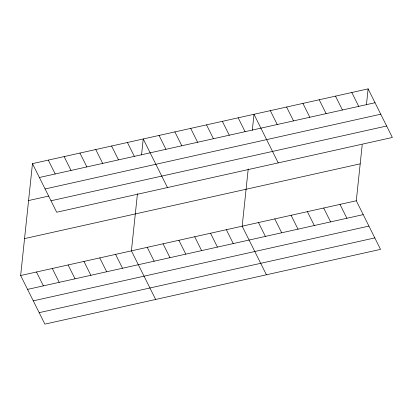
<?xml version="1.0" encoding="UTF-8"?>
<svg xmlns="http://www.w3.org/2000/svg" width="413" height="413" viewBox="0 0 413 413"><rect width="100%" height="100%" fill="white"/><g stroke="black" fill="none" stroke-linecap="round" stroke-linejoin="round"><path stroke-width="0.62" d="M362.206 144.818L356.295 200.764L380.528 249.364L44.883 324.128L20.65 275.528L32.472 163.636L368.117 88.872L392.35 137.472L56.705 212.236L32.472 163.636M137.457 193.64L131.411 250.856L155.644 299.456M141.545 154.963L143.239 138.964L167.466 187.564M248.223 168.969L242.178 226.185L266.406 274.784M252.307 130.291L254 114.293L278.233 162.892M366.429 104.876L368.117 88.872M39.385 177.497L375.03 102.734M45.1 188.958L380.745 114.2M28.574 200.558L48.657 196.087M50.99 200.77L386.635 126.011M24.553 238.6L360.198 163.842M20.65 275.528L356.295 200.764M27.563 289.389L363.208 214.626M33.277 300.85L368.923 226.092M39.168 312.662L374.813 237.903M351.814 92.507L358.727 106.368M335.516 96.136L342.423 109.997M319.213 99.765L326.12 113.627M302.91 103.4L309.817 117.261M339.992 204.399L346.905 218.26M286.607 107.029L293.514 120.89M323.689 208.028L330.601 221.889M270.303 110.663L277.216 124.525M307.386 211.657L314.298 225.519M291.082 215.292L297.995 229.153M238.177 117.819L245.09 131.68M274.779 218.921L281.692 232.782M222.354 121.339L229.267 135.201M258.476 222.555L265.389 236.417M206.531 124.865L213.438 138.727M190.708 128.391L197.615 142.253M226.355 229.711L233.262 243.572M174.885 131.912L181.792 145.774M210.527 233.231L217.439 247.093M159.062 135.438L165.969 149.299M194.704 236.757L201.616 250.619M178.881 240.283L185.793 254.145M127.416 142.49L134.323 156.351M163.058 243.804L169.97 257.666M111.593 146.011L118.5 159.872M147.234 247.33L154.147 261.192M95.77 149.537L102.677 163.398M79.941 153.063L86.854 166.924M115.588 254.382L122.501 268.243M64.118 156.584L71.031 170.445M99.765 257.903L106.678 271.764M48.295 160.11L55.208 173.971M83.942 261.429L90.855 275.29M68.119 264.955L75.032 278.816M52.296 268.476L59.209 282.337M36.473 272.002L43.386 285.863"/></g></svg>
